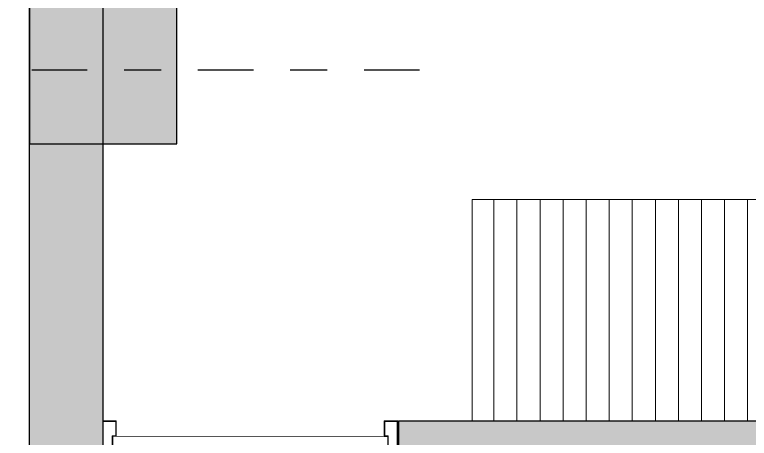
# Model space of a CAD drawing. Header units: inches. Extents: x 37.8 to 126.9, y 5.9 to 51.9.
# Drawn here: x 73.447 to 75.438, y 33.607 to 34.755 of the extents above; entities that cross this region are included whole.
import ezdxf

# ---------------------------------------------------------------- set-up
doc = ezdxf.new("R2010")
doc.units = ezdxf.units.IN
doc.header["$MEASUREMENT"] = 0
doc.linetypes.add('DASHDOT', pattern=[1, 0.5, -0.25, 0, -0.25])
doc.layers.add('hidden line', color=252, linetype='Continuous', lineweight=5)
doc.layers.add('LAYER1', color=8, linetype='Continuous', lineweight=9)
doc.layers.add('LAYER5', color=5, linetype='Continuous')

# ---------------------------------------------------------------- blocks, each defined once
blk = doc.blocks.new('DR100K')
at = {"color": 253}
blk.add_line((-0.0481000000000052, -0.054543222929027), (-0.991860101079254, -0.054543222929027), dxfattribs=at)
at = {"color": 253, "linetype": 'Continuous'}
for p, q in [((-0.0199748370793884, -0.1116251629206317), (-0.0199748370793884, -0.0960000000000037)), ((-0.0199748370793884, -0.0960000000000037), (-0.0119309624678294, -0.0960000000000037)), ((-0.0119309624678294, -0.0960000000000037), (-0.0119309624678294, -0.5960052134602165)), ((-0.06143161415036499, -0.5960052134602165), (-0.06143161415036499, -0.1116251629206317)), ((-0.06143161415036499, -0.1116251629206317), (-0.0205043861645606, -0.1116251629206317)), ((-0.06143161415036499, -1.080385263999857), (-0.06143161415036499, -0.5960052134602165)), ((-0.0119309624678294, -0.5960052134602165), (-0.0119309624678294, -1.096010426920486)), ((-0.0205043861645606, -1.080385263999857), (-0.06143161415036499, -1.080385263999857)), ((-0.0199748370794168, -1.096010426920486), (-0.0199748370794168, -1.080385263999857)), ((-0.0119309624678294, -1.096010426920486), (-0.0199748370794168, -1.096010426920486))]:
    blk.add_line(p, q, dxfattribs=at)
for points in [[(-0.991860101079254, -0.054543222929027), (-0.991860101079254, 2.84e-14), (-1.03996010107923, 2.84e-14), (-1.03996010107923, -0.0959999999999752), (-1.004360101079242, -0.0959999999999752), (-1.004360101079242, -0.054543222929027)], [(-0.0481000000000052, -0.054543222929027), (-0.0481000000000052, 0), (0, 0), (0, -0.0960000000000037), (-0.0356000000000165, -0.0960000000000037), (-0.0356000000000165, -0.054543222929027)], [(-0.9938601010792352, -0.0525432229290175), (-0.9938601010792352, -0.0019999999999811), (-1.03796010107922, -0.0019999999999811), (-1.03796010107922, -0.0939999999999941), (-1.006360101079252, -0.0939999999999941), (-1.006360101079252, -0.0525432229290175)], [(-0.0460999999999956, -0.0525432229290459), (-0.0460999999999956, -0.0020000000000096), (-0.0020000000000096, -0.0020000000000096), (-0.0020000000000096, -0.0939999999999941), (-0.03360000000000701, -0.0939999999999941), (-0.03360000000000701, -0.0525432229290459)]]:
    blk.add_lwpolyline(points, close=True, dxfattribs=at)
blk.add_arc((-0.0306138118649244, -0.1066699198974845), 0.9893977090235084, 179.382095569082, 270.6161123031317, dxfattribs=at)
blk = doc.blocks.new('ddfdfdfdfd')
at = {"layer": 'LAYER5', "linetype": 'Continuous'}
h = blk.add_hatch(color=1, dxfattribs=at)
h.paths.add_polyline_path([(179.779200237631, -221.4838781835885), (179.579350237631, -221.4838781835885), (179.579350237631, -221.2840281835886), (179.779200237631, -221.2840281835886)])
h.paths.add_polyline_path([(179.779200237631, -221.2840281835886), (179.979050237631, -221.2840281835886), (179.979050237631, -221.4838781835885), (179.779200237631, -221.4838781835885)])
h.paths.add_polyline_path([(179.779200237631, -221.4838781835885), (179.979050237631, -221.4838781835885), (179.979050237631, -221.6837281835885), (179.779200237631, -221.6837281835885)])
h.paths.add_polyline_path([(179.779200237631, -221.6837281835885), (179.579350237631, -221.6837281835885), (179.579350237631, -221.4838781835885), (179.779200237631, -221.4838781835885)])
at = {"layer": 'LAYER5', "color": 1, "linetype": 'DASHDOT', "ltscale": 0.3}
for p, q in [((179.779200237631, -222.4153741609331), (179.779200237631, -220.6240357384027)), ((180.6361364686338, -221.4838781835885), (178.8983495007696, -221.4838781835885))]:
    blk.add_line(p, q, dxfattribs=at)
at = {"layer": 'LAYER5', "color": 1, "linetype": 'Continuous'}
blk.add_lwpolyline([(179.979050237631, -221.2840281835886), (179.579350237631, -221.2840281835886), (179.579350237631, -221.6837281835885), (179.979050237631, -221.6837281835885), (179.979050237631, -221.2840281835886)], dxfattribs=at)
blk = doc.blocks.new('axxxxx')
blk.add_blockref('ddfdfdfdfd', (49.11063066668314, 1.401416750717118))

msp = doc.modelspace()

# ---------------------------------------------------------------- hatches: boundary and pattern name
h = msp.add_hatch(color=5)
h.dxf.hatch_style = 1
h.paths.add_polyline_path([(73.68717819297339, 43.75630079493398), (73.4871781929734, 43.75630079493398), (73.4871781929734, 20.75630079493392), (74.62447685157892, 20.75630079493392), (74.62447685157892, 20.95630079493391), (73.68717819297339, 20.95630079493391), (73.68717819297339, 32.05378889439642), (75.20225381504883, 32.05378889439648), (75.2022538150488, 31.55378889439636), (75.63166121359293, 31.55378889439648), (75.63166121359293, 32.05378889439648), (76.98717819297343, 32.05378889439648), (76.98717819297343, 32.75378889439641), (76.88717819297344, 32.75378889439635), (76.88717819297341, 32.15378889439638), (75.4871781929734, 32.15378889439638), (75.48717819297343, 33.55378889439636), (76.98717819297343, 33.55378889439636), (76.98717819297343, 34.25378889439641), (76.88717819297341, 34.25378889439641), (76.59680568586518, 34.25378927514363), (76.59680568586518, 34.15378889439644), (76.88717819297341, 34.15378889439644), (76.88717819297341, 33.65378889439644), (74.4870394658559, 33.65380457058593), (74.4870394658559, 33.55380457058591), (75.38717819297341, 33.55378889439636), (75.38717819297341, 32.15378889439638), (73.68717819297339, 32.15378889439638)])
h.paths.add_polyline_path([(75.2772538150488, 32.05378889439648), (75.55666121359295, 32.05378889439648), (75.55666121359297, 31.87878889439641), (75.27725381504877, 31.87878889439641)], flags=16)
h.paths.add_polyline_path([(75.27725381504877, 31.82878889439645), (75.55666121359297, 31.82878889439645), (75.55666121359295, 31.62878889439641), (75.2772538150488, 31.62878889439641)], flags=16)
h.paths.add_polyline_path([(79.08717819297345, 32.1054584065305), (78.88717819297341, 32.1054584065305), (78.88717819297341, 20.95630079493391), (77.52784051532404, 20.95630079493391), (77.52784051532404, 20.75630079493392), (77.96891627413521, 20.75630079493386), (77.96891627413521, 20.61630079493399), (80.4749727389632, 20.61630079493376), (80.4749727389632, 20.75630079493398), (79.0871781929734, 20.75630079493398)])
h.paths.add_polyline_path([(86.57882149293513, 21.95630079493402), (86.37882149293515, 21.95630079493397), (86.37882149293515, 20.75630079493392), (84.52717819297337, 20.75630079493392), (84.52717819297337, 25.20630079493391), (84.42717819297337, 25.20630079493391), (84.42717819297334, 20.61630079493393), (86.57882149293513, 20.61630079493393)])
h.paths.add_polyline_path([(88.72717819297338, 29.39545840653047), (88.52717819297337, 29.39545840653052), (88.52717819297337, 25.45630079493391), (87.42717819297337, 25.45630079493391), (87.4271781929734, 26.50545840653054), (85.52717819297342, 26.50545840653048), (85.52717819297342, 26.40545840653057), (87.3271781929734, 26.40545840653057), (87.32717819297335, 25.05630079493388), (85.62717819297339, 25.05630079493393), (85.62717819297339, 25.60545840653062), (85.5271781929734, 25.60545840653056), (85.5271781929734, 24.95630079493391), (88.52717819297337, 24.95630079493391), (88.52717819297337, 22.88769061313475), (88.5271781929734, 20.61630079493399), (88.52882149293512, 20.61630079493399), (88.72717819297335, 20.61630079493393)])
h.paths.add_polyline_path([(88.52717819297337, 25.356300794934), (88.52717819297337, 25.05630079493388), (87.42717819297337, 25.05630079493388), (87.42717819297337, 25.35630079493389)], flags=16)
h.paths.add_polyline_path([(86.78717819297339, 33.60463128279959), (84.48033725340758, 33.60463128279959), (84.48033725340758, 33.60050334396148), (83.71110648417661, 33.60050334396148), (82.32717819297346, 33.60463128279947), (82.32717819297335, 33.40463128279954), (82.32717819297335, 33.30545840653032), (82.52717819297334, 33.30545840653032), (82.52717819297334, 33.40463128279954), (86.5871781929734, 33.40463128279977), (86.58717819297343, 29.50545840653054), (83.4871781929734, 29.50545840653059), (83.4871781929734, 31.6054584065305), (83.28717819297344, 31.6054584065305), (83.07894586949044, 31.6054584065305), (83.07894586949044, 31.40545840653057), (83.28717819297341, 31.40545840653057), (83.28717819297344, 29.50545840653059), (81.88717819297338, 29.50545840653054), (81.88717819297338, 31.40545840653051), (82.10808345542759, 31.40545840653046), (82.10808345542759, 31.6054584065305), (81.88717819297338, 31.6054584065305), (80.28717819297341, 31.6054584065305), (80.28717819297339, 30.30545840653055), (80.38717819297338, 30.30545840653055), (80.38717819297338, 31.40545840653046), (81.68717819297336, 31.40545840653046), (81.68717819297336, 29.50545840653054), (80.28717819297344, 29.50545840653048), (80.28717819297344, 29.40545840653046), (80.28717819297344, 28.81851437019635), (80.28717819297344, 28.4349992889445), (80.68717819297342, 28.4349992889445), (80.68717819297342, 29.40545840653057), (81.48747819297338, 29.40545840653057), (81.48747819297338, 29.30560840653062), (84.42717819297337, 29.30545840653055), (84.42717819297334, 27.30545840653055), (84.02717819297337, 27.30545840653055), (84.02717819297337, 26.80545840653055), (84.42717819297334, 26.80545840653055), (84.42717819297337, 26.40545840653057), (84.52717819297337, 26.40545840653057), (84.52717819297337, 29.30545840653055), (86.78717819297341, 29.3054584065306)])
h.paths.add_polyline_path([(84.42717819297334, 27.20545840653052), (84.42717819297334, 26.90545840653057), (84.12717819297336, 26.90545840653057), (84.12717819297336, 27.20545840653052)], flags=16)
h.paths.add_polyline_path([(80.58717819297343, 29.40545840653057), (80.58717819297343, 28.53499928894452), (80.38717819297347, 28.53499928894452), (80.38717819297335, 29.40545840653046)], flags=16)
h.paths.add_polyline_path([(86.78717819297339, 35.50463128279968), (85.52717819297334, 35.50463128279974), (85.52717819297337, 38.18924557511589), (85.42717819297337, 38.18924557511589), (85.42717819297337, 36.90463128279977), (84.86969464075025, 36.90463128279971), (84.86969464075031, 36.40463128279971), (85.42717819297337, 36.40463128279971), (85.42717819297337, 33.60463128279959), (85.62717819297333, 33.60463128279959), (85.6271781929733, 35.30463128279975), (86.78717819297339, 35.30463128279975)])
h.paths.add_polyline_path([(85.4271781929734, 36.50463128279968), (85.24843641686186, 36.50463128279968), (85.24843641686184, 36.80463128279975), (85.42717819297337, 36.80463128279975)], flags=16)
h.paths.add_polyline_path([(85.14843641686187, 36.50463128279968), (84.9696946407503, 36.50463128279968), (84.96969464075025, 36.80463128279975), (85.14843641686181, 36.80463128279975)], flags=16)
h.paths.add_polyline_path([(81.12717819297339, 41.85630079493366), (79.61717819297337, 41.85630079493389), (79.6171781929734, 43.75630079493398), (79.41717819297341, 43.75630079493398), (79.41717819297341, 41.65630079494845), (79.87188870731418, 41.65630079491929), (80.92717819297334, 41.65630079494737), (80.92717819297334, 39.62769061312828), (80.92717819297334, 39.58769061312013), (80.92717819297337, 36.40422692306744), (78.28717819297333, 36.40422692306767), (78.28717819297336, 37.00422692306769), (78.18717819297339, 37.00422692306769), (78.18717819297339, 36.30422692306765), (80.62717819297339, 36.30422692306753), (80.62717819297325, 34.90545840653023), (78.28717819297333, 34.90545840653051), (78.28717819297336, 35.50422692306769), (78.18717819297339, 35.50422692306769), (78.18717819297342, 34.70545840653041), (78.68717819297345, 34.70545840653041), (78.68717819297336, 33.30545840653043), (81.12717819297339, 33.30545840653032), (81.12717819297339, 33.90545840653029), (81.02717819297348, 33.90545840653029), (81.02717819297345, 33.50545840653031), (78.88717819297332, 33.50545840653048), (78.88717819297335, 34.70545840653041), (81.12717819297339, 34.7054584065303), (81.12717819297339, 34.90545840653023), (81.12717819297333, 35.61250434826913), (80.72747213194191, 35.61250434826918), (80.72747213194197, 36.31188860653783), (81.12717819297339, 36.31188860653783)])
h.paths.add_polyline_path([(81.02717819297331, 35.51250434826916), (81.02717819297325, 34.90737523597501), (80.72747213194182, 34.91312009000059), (80.72747213194191, 35.51250434826922)], flags=16)
h.paths.add_polyline_path([(88.72717819297335, 43.75630079493398), (87.17776046651721, 43.75630079493398), (87.17776046651721, 43.55630079493842), (87.47188870731412, 43.55630079491961), (88.52717819297328, 43.55630079494763), (88.52717819297328, 41.5276906131286), (88.52717819297328, 41.48769061312045), (88.52717819297337, 39.65378889439638), (86.52717819297334, 39.65378889439638), (86.52717819297331, 39.00463128279979), (86.87717819297328, 39.00463128279991), (86.87717819297325, 39.55378889439636), (88.52717819297334, 39.55378889439642), (88.52717819297334, 38.20463128279972), (86.52717819297334, 38.20463128279972), (86.52717819297334, 38.10463128279976), (88.52717819297334, 38.10463128279976), (88.52717819297337, 35.3970630460628), (88.72717819297335, 35.39706304606285)])
h.paths.add_polyline_path([(86.77717819297328, 39.10463128279982), (86.6271781929733, 39.10463128279982), (86.62717819297328, 39.55378889439636), (86.77717819297325, 39.55378889439636)], flags=16)
at = {"layer": 'hidden line'}
h = msp.add_hatch(dxfattribs=at)
h.set_pattern_fill('ANSI31', color=256, scale=0.5, angle=45)
h.set_pattern_definition([(90, (-125.9415839251799, 254.6869427156709), (-0.06250000000000001, 0), [])])
h.paths.add_polyline_path([(76.88717819297341, 34.15378889439644), (76.59680568586518, 34.15378889439644), (76.59680568586518, 34.25378889439641), (74.68717819297339, 34.25378889439641), (74.68717819297339, 33.6538032634062), (76.88717819297341, 33.65378889439644)])

# ---------------------------------------------------------------- linework, layer by layer
for p, q in [((73.4871781929734, 20.75630079493392), (73.4871781929734, 43.75630079493398)), ((73.68717819297339, 32.15378889439638), (73.68717819297339, 43.75630079493398)), ((74.4870394658559, 33.65380457058593), (76.88717819297341, 33.65378889439644)), ((74.4870394658559, 33.65380457058593), (74.4870394658559, 33.55380108752514))]:
    msp.add_line(p, q)
for p, q in [((74.68717819297339, 33.65378889439638), (74.68717819297339, 34.25378889439641)), ((74.68717819297339, 34.25378889439641), (76.88717819297341, 34.25378889439641))]:
    msp.add_line(p, q, dxfattribs=at)

# ---------------------------------------------------------------- block references
msp.add_blockref('axxxxx', (-155.2028027113408, 254.6869427156709))
at = {"layer": 'LAYER1', "linetype": 'ByBlock', "xscale": -0.7691277186433009, "yscale": 0.7691277186433008, "zscale": 0.7691277186433008, "rotation": 359.9955122154016}
msp.add_blockref('DR100K', (73.68564005802716, 33.65385154489208), dxfattribs=at)

doc.saveas('drawing.dxf')
